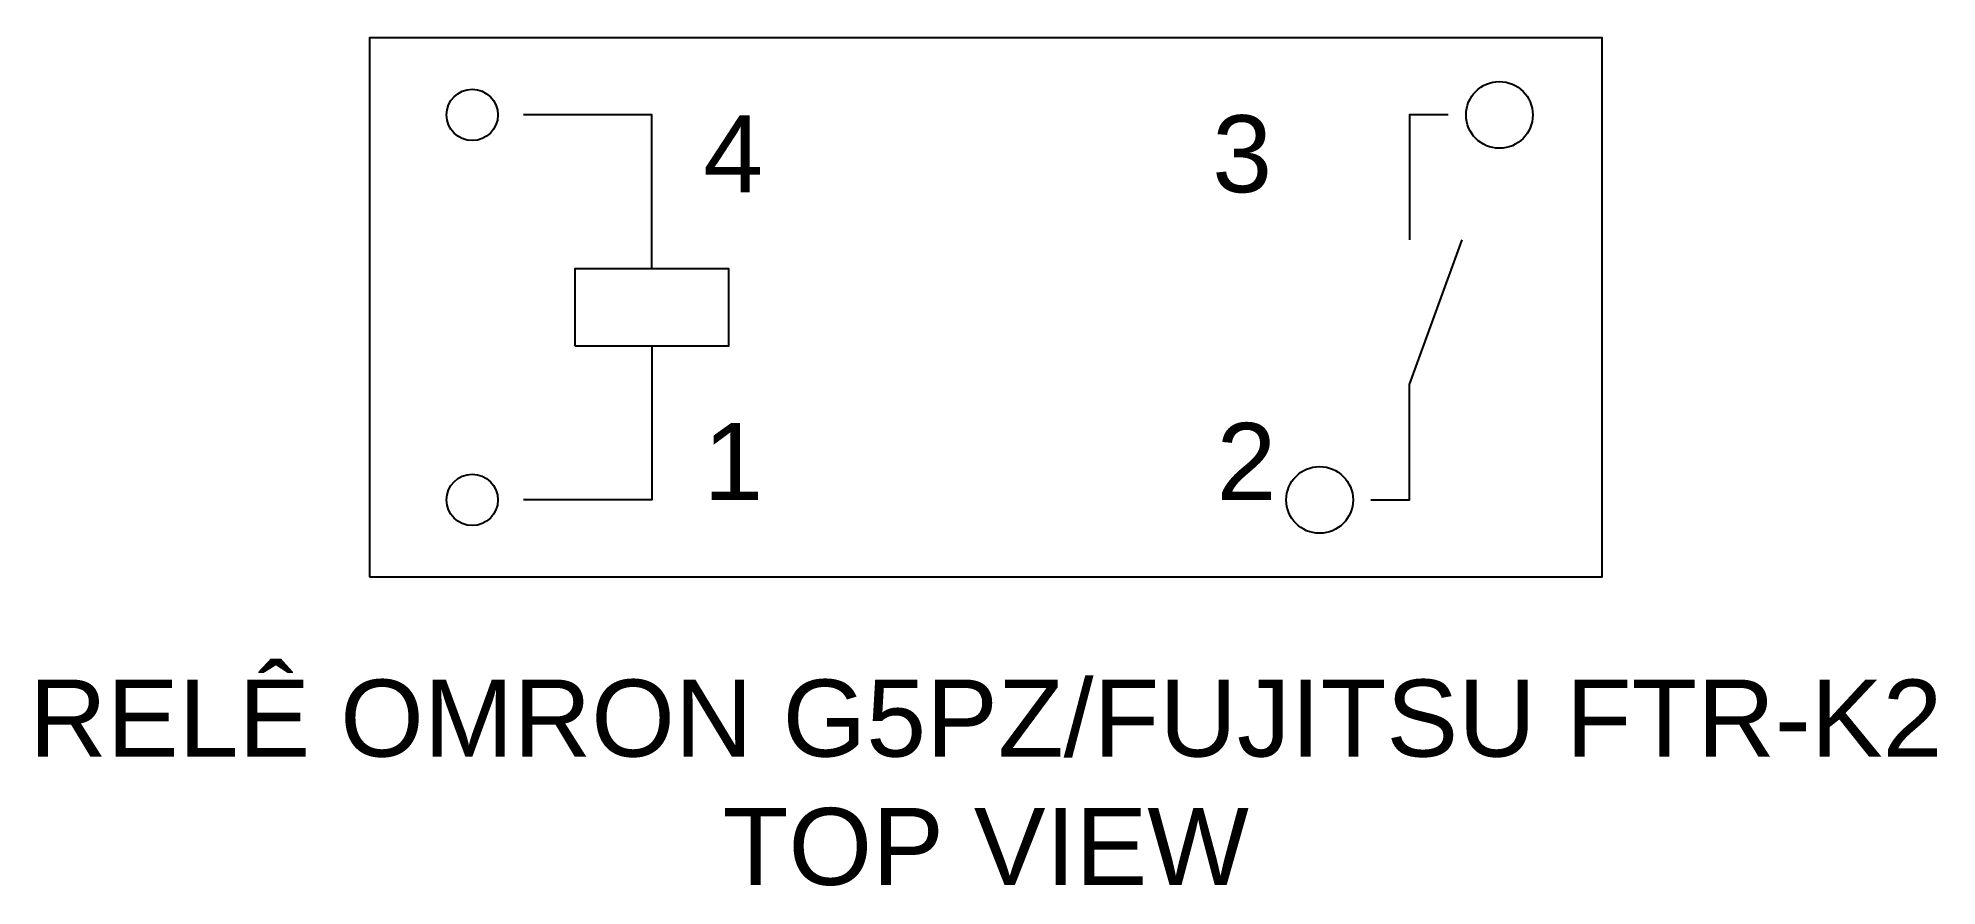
# Model space of a CAD drawing. Header units: millimetres. Extents: x 91.5 to 128.5, y 92.5 to 109.
import ezdxf

# ---------------------------------------------------------------- set-up
doc = ezdxf.new("R2010")
doc.units = ezdxf.units.MM
doc.styles.get("Standard").update_dxf_attribs({"font": 'arial.ttf'})

msp = doc.modelspace()

# ---------------------------------------------------------------- linework, layer by layer
msp.add_line((118.25, 102.25), (119.276, 105.069))
for points in [[(98, 98.5), (122, 98.5), (122, 109), (98, 109)], [(102, 103), (105, 103), (105, 104.5), (102, 104.5)]]:
    msp.add_lwpolyline(points, close=True)
for points in [[(103.5, 104.5), (103.5, 107.5), (101, 107.5)], [(119, 107.5), (118.25, 107.5), (118.25, 105.069)], [(103.5, 103), (103.5, 100), (101, 100)], [(117.5, 100), (118.25, 100), (118.25, 102.25)]]:
    msp.add_lwpolyline(points)
for centre, radius in [((100, 107.5), 0.5), ((120, 107.5), 0.65), ((116.5, 100), 0.65), ((100, 100), 0.5)]:
    msp.add_circle(centre, radius)

# ---------------------------------------------------------------- texts
for s, p in [('4', (104.5, 105.994)), ('3', (114.409, 105.994)), ('1', (104.5, 100)), ('2', (114.491, 100))]:
    msp.add_text(s, height=1.5).set_placement(p)
at = {"insert": (110, 96.5), "char_height": 1.5, "attachment_point": 2}
msp.add_mtext_dynamic_manual_height_columns('RELÊ OMRON G5PZ/FUJITSU FTR-K2\\PTOP VIEW', width=39.48077, gutter_width=7.5, heights=[0], dxfattribs=at)

doc.saveas('drawing.dxf')
